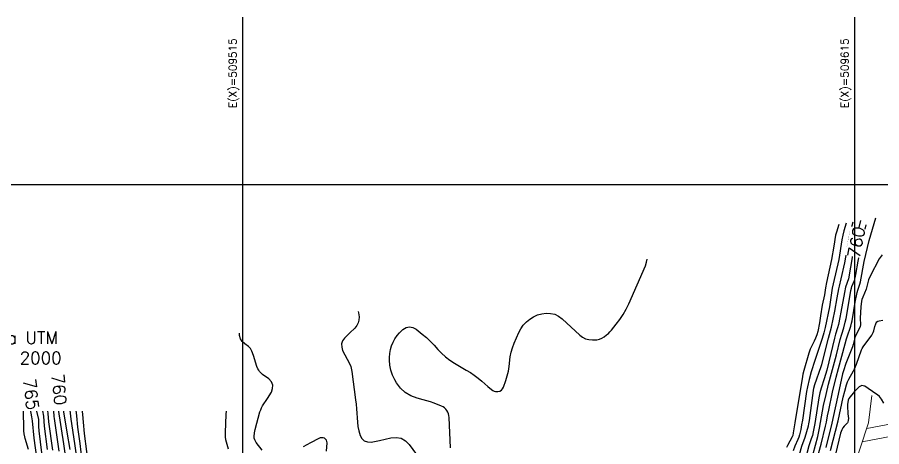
# Model space of a CAD drawing. Header units: centimetres. Extents: x 0 to 1099704, y -139216 to 99734.
# Drawn here: x 973032 to 987108, y 52615 to 59610 of the extents above; entities that cross this region are included whole.
import ezdxf
from ezdxf.enums import TextEntityAlignment as Align

# ---------------------------------------------------------------- set-up
doc = ezdxf.new("R2010")
doc.units = ezdxf.units.CM
doc.header["$LTSCALE"] = 4
doc.linetypes.add('Contínua', pattern=[0])
for name, color, linetype in [('CANEVA', 252, 'Continuous'), ('CURVAS-INTERMEDIARIAS', 39, 'Continuous'), ('CURVAS-MESTRA', 34, 'Continuous')]:
    doc.layers.add(name, color=color, linetype=linetype)
for name, color, linetype, lineweight in [('FOLHA', 7, 'Continuous', 9), ('K-ALINHAMENTO', 10, 'Continuous', 9), ('P-MEIOFIO', 171, 'Continuous', 9)]:
    doc.layers.add(name, color=color, linetype=linetype, lineweight=lineweight)
doc.styles.add('L50', font='ROMANS.SHX', dxfattribs={"height": 1.25})
doc.styles.add('Padrão', font='simplex.shx')
doc.styles.add('ROMANS', font='romans.shx')

msp = doc.modelspace()

# ---------------------------------------------------------------- linework, layer by layer
at = {"layer": 'CANEVA'}
for p, q in [((976702.304, 20423.217), (976702.304, 59609.687)), ((964149.83, 56886.314), (998657.355, 56886.314))]:
    msp.add_line(p, q, dxfattribs=at)
at = {"layer": 'CURVAS-INTERMEDIARIAS'}
for points, elevation in [([(985949.174, 52029.529), (986121.886, 52657.82), (986194.13, 52949.716), (986207.345, 53013.897), (986226.241, 53120.385), (986245.366, 53212.671), (986308.321, 53501.886), (986365.875, 53748.606), (986402.859, 53889.237), (986515.386, 54291.299), (986533.315, 54369.413), (986543.551, 54407.174), (986604.084, 54579.986), (986618.286, 54629.079), (986625.95, 54666.621), (986676.687, 54969.191), (986707.233, 55127.522), (986717.439, 55166.539), (986750.994, 55260.17), (986761.11, 55298.071), (986820.179, 55631.536), (986903.934, 55971.439), (987012.587, 56344.651)], 75941.463), ([(986411.853, 56235.643), (986371.755, 56111.143), (986357.992, 56059.569), (986327.436, 55881.216), (986288.07, 55666.905), (986206.448, 55290.078), (986195.167, 55201.799), (986176.779, 55088.505), (986138.141, 54922.769), (986113.245, 54745.114), (986094.061, 54632.138), (986066.206, 54492.324), (986050.429, 54435.637), (986030.079, 54384.242), (986007.456, 54333.804), (985958.203, 54238.389), (985943.583, 54205.879), (985931.185, 54172.453), (985920.262, 54138.419), (985840.404, 53857.157), (985825.635, 53798.466), (985810.187, 53719.226), (985777.598, 53527.668), (985695.089, 53002.187), (985668.28, 52840.348), (985658.663, 52796.129), (985649.454, 52773.546), (985571.898, 52633.463), (985559.172, 52604.152)], 75443.16), ([(986527.684, 56256.662), (986491.757, 56131.414), (986474.336, 56059.569), (986461.012, 55986.896), (986411.939, 55665.45), (986317.679, 55270.326), (986303.498, 55194.703), (986255.561, 54891.435), (986186.297, 54558.459), (986163.036, 54469.811), (986137.005, 54379.199), (986074.587, 54180.815), (986032.999, 54067.391), (986017.711, 54021.547), (985960.685, 53836.806), (985925.365, 53707.038), (985899.144, 53591.441), (985884.733, 53513.736), (985816.934, 53045.52), (985804.397, 52970.116), (985789.438, 52895.172), (985767.393, 52806.444), (985755.912, 52769.659), (985741.362, 52733.931), (985690.744, 52622.251), (985666.287, 52547.435)], 75542.821), ([(985768.559, 52488.765), (985809.011, 52626.028), (985863.326, 52771.513), (985916.406, 52955.436), (985923.511, 52988.095), (985931.574, 53041.733), (985994.858, 53532.452), (986000.948, 53568.17), (986017.262, 53626.312), (986121.747, 53920.122), (986131.633, 53951.416), (986241.25, 54383.116), (986290.821, 54563.602), (986344.717, 54824.155), (986382.389, 55041.853), (986409.925, 55189.082), (986419.652, 55232.175), (986449.461, 55346.975), (986506.616, 55610.637), (986578.91, 56011.692), (986606.935, 56134.633), (986643.285, 56277.638)], 75642.481), ([(985953.479, 52358.738), (986065.378, 52778.977), (986078.524, 52833.85), (986095.596, 52918.213), (986162.388, 53286.908), (986202.96, 53467.184), (986243.353, 53633.438), (986369.443, 54108.79), (986431.273, 54363.004), (986456.876, 54449.759), (986489.136, 54550.466), (986514.111, 54641.486), (986527.884, 54702.907), (986539.554, 54764.757), (986606.775, 55160.759), (986614.858, 55198.699), (986623.638, 55226.385), (986663.861, 55324.76), (986676.378, 55366.986), (986686.972, 55422.348), (986723.299, 55639.509), (986745.264, 55750.86), (986785.806, 55939.677), (986856.196, 56226.829)], 75841.803), ([(980086.344, 52593.977), (980064.917, 53091.902), (980061.169, 53121.332), (980054.372, 53149.745), (980042.981, 53176.653), (980028.53, 53202.555), (980009.894, 53225.507), (979989.075, 53245.778), (979964.997, 53262.053), (979938.746, 53275.656), (979820.997, 53322.367), (979762.257, 53343.077), (979642.594, 53377.848), (979541.439, 53403.421), (979439.715, 53442.997), (979348.246, 53496.136), (979272.155, 53569.635), (979206.329, 53656.709), (979178.634, 53704.646), (979142.238, 53781.185), (979114.402, 53859.997), (979099.384, 53942.217), (979092.916, 54026.719), (979093.085, 54070.391), (979097.679, 54133.845), (979107.825, 54196.013), (979126.302, 54256.218), (979150.33, 54315.137), (979181.673, 54370.798), (979216.854, 54423.588), (979257.784, 54472.043), (979311.79, 54526.01), (979364.621, 54555.27), (979417.879, 54568.614), (979471.766, 54558.1), (979526.071, 54531.68), (979626.031, 54450.128), (979693.73, 54391.796), (979759.217, 54331.183), (979821.356, 54267.161), (979881.272, 54200.856), (979942.424, 54136.326), (980007.372, 54076.33), (980078.002, 54023.161), (980152.429, 53974.527), (980343.06, 53863.246), (980409.483, 53821.996), (980474.253, 53778.425), (980536.541, 53731.375), (980597.184, 53682.013), (980696.297, 53596.494), (980753.682, 53544.571), (980773.684, 53530.15), (980795.001, 53519.426), (980818.292, 53514.254), (980842.898, 53512.779), (980859.272, 53513.865), (980889.061, 53521.549), (980914.703, 53534.674), (980934.117, 53555.942), (980949.395, 53582.651), (980987.536, 53692.836), (981010.198, 53767.95), (981028.755, 53843.902), (981041.163, 53921.089), (981058.663, 54076.789), (981073.054, 54153.209), (981095.259, 54227.725), (981122.665, 54300.996), (981197.341, 54472.86), (981231.605, 54536.763), (981271.907, 54595.772), (981321.249, 54647.456), (981376.621, 54694.257), (981438.929, 54731.231), (981503.898, 54760.78), (981572.853, 54779.198), (981644.459, 54790.19), (981717.082, 54786.184), (981784.502, 54771.404), (981846.272, 54740.589), (981904.275, 54699.09), (982190.321, 54434.182), (982236.583, 54400.278), (982285.895, 54374.156), (982339.812, 54359.716), (982396.778, 54353.048), (982426.895, 54352.999), (982470.068, 54357.035), (982511.627, 54366.124), (982550.764, 54382.797), (982588.276, 54404.523), (982628.838, 54435.358), (982657.191, 54459.934), (982683.462, 54486.723), (982708.347, 54514.997), (982784.697, 54609.156), (982843.298, 54687.689), (982897.433, 54768.962), (982944.862, 54854.312), (982987.826, 54942.382), (983259.242, 55560.817), (983278.955, 55618.7), (983290.107, 55669.182)], 75343.499), ([(987115.444, 55737.595), (987097.176, 55717.892), (987081.609, 55695.996), (987067.846, 55672.636), (986922.431, 55392.659), (986894.855, 55331.099), (986874.922, 55266.658), (986853.356, 55183.521), (986799.649, 55052.487), (986786.603, 55011.198), (986780.404, 54982.984), (986769.003, 54891.744), (986761.379, 54800.176), (986759.346, 54708.309), (986760.123, 54599.37), (986756.117, 54572.451), (986673.01, 54392.365), (986663.821, 54364.659), (986641.557, 54279.578), (986629.847, 54242.315), (986524.186, 53969.295), (986483.435, 53850.17), (986470.41, 53799.274), (986414.031, 53547.86), (986297.06, 53000.324), (986196.044, 52600.256)], 76041.124), ([(978582.588, 54814.971), (978590.347, 54793.678), (978597.054, 54729.656), (978594.901, 54678.142), (978584.028, 54629.956), (978560.05, 54586.763), (978527.351, 54546.898), (978447.353, 54471.993), (978358.934, 54383.744), (978328.937, 54337.063), (978311.984, 54288.508), (978314.585, 54237.143), (978330.212, 54183.904), (978406.323, 54040.443), (978441.802, 53968.199), (978462.253, 53918.707), (978470.375, 53893.363), (978476.375, 53867.422), (978480.959, 53841.101), (978541.642, 53380.151), (978550.074, 53307.328), (978556.99, 53234.387), (978569.727, 53014.246), (978578.607, 52943.029), (978593.396, 52872.798), (978613.568, 52798.6), (978644.133, 52747.554), (978682.921, 52710.032), (978734.067, 52692.801), (978793.445, 52689.093), (978930.758, 52715.812), (979117.342, 52760.929), (979203.589, 52766.191), (979283.188, 52753.025), (979352.781, 52712.224), (979415.717, 52653.016), (979575.204, 52430.384)], 75343.499), ([(986275.603, 52551.113), (986397.946, 53035.663), (986480.525, 53419.786), (986506.058, 53518.699), (986536.096, 53624.887), (986553.646, 53671.568), (986575.023, 53716.774), (986647.676, 53848.556), (986665.894, 53885.161), (986696.908, 53960.883), (986781.371, 54192.714), (986792.104, 54216.782), (986805.997, 54239.166), (986944.675, 54431.94), (986971.195, 54476.189), (986980.423, 54500.038), (986998.193, 54574.265), (987009.853, 54615.764), (987018.773, 54633.354), (987030.463, 54647.785), (987046.289, 54657.512), (987064.876, 54664.079), (987127.473, 54673.906)], 76140.785), ([(977017.571, 52560.142), (976924.438, 52680.672), (976909.738, 52704.182), (976898.367, 52728.858), (976892.008, 52755.258), (976888.989, 52782.824), (976892.407, 52839.332), (976903.738, 52894.783), (976984.404, 53183.759), (976995.675, 53217.375), (977009.12, 53249.954), (977025.833, 53280.988), (977104.824, 53399.664), (977170.64, 53502.414), (977190.343, 53561.952), (977192.954, 53618.24), (977169.932, 53669.685), (977129.829, 53717.891), (977027.786, 53793.144), (976993.304, 53825.056), (976977.388, 53842.437), (976963.365, 53861.163), (976951.037, 53880.806), (976933.178, 53923.79), (976879.7, 54101.684), (976853.739, 54170.879), (976842.477, 54192.296), (976829.192, 54212.108), (976812.878, 54229.509), (976794.53, 54245.285), (976735.531, 54288.159), (976695.856, 54328.442), (976666.556, 54373.349), (976652.823, 54425.173), (976650.49, 54464.379)], 75343.499), ([(975330.596, 54224.876), (975507.741, 54158.61), (975645.123, 54099.083), (975845.92, 54006.369), (975926.027, 53965.269), (976003.463, 53920.013), (976076.903, 53868.508), (976147.662, 53812.837), (976431.586, 53569.775), (976456.481, 53542.817), (976474.43, 53510.816), (976479.782, 53493.375), (976482.851, 53475.765), (976482.532, 53457.886), (976479.941, 53439.827), (976450.093, 53310.468), (976440.446, 53254.757), (976434.067, 53198.569), (976429.852, 53142.071), (976416.477, 52846.617), (976416.487, 52807.759), (976418.829, 52769.151), (976424.649, 52730.911), (976432.812, 52692.92), (976453.272, 52617.507), (976465.979, 52582.127)], 75343.499), ([(973795.972, 53946.408), (973802.377, 53875.903), (973835.584, 53667.741), (973852.028, 53550.8), (973904.3, 53065.96), (973966.139, 52667.855), (973987.367, 52515.205)], 75642.481), ([(974091.034, 52386.125), (974056.91, 52664.616), (974017.714, 52935.724), (974000.303, 53119.478), (973943.636, 53626.94), (973912.92, 53803.679), (973905.695, 53854.506), (973895.339, 53964.439)], 75542.821), ([(974201.149, 52243.729), (974124.66, 52828.748), (974112.91, 53013.24), (974100.083, 53140.556), (974051.21, 53547.83), (974034.098, 53667.821), (974018.033, 53746.723), (974009.262, 53802.064), (973992.444, 53982.059)], 75443.16), ([(973215.943, 52571.583), (973160.223, 52750.424), (973154.074, 52774.811), (973145.204, 52824.343), (973139.882, 52874.472), (973137.351, 52924.811), (973135.148, 53179.354), (973132.856, 53228.407), (973092.055, 53581.814), (973082.936, 53678.774), (973076.189, 53731.285), (973070.05, 53763.844), (973061.579, 53795.636), (973055.199, 53811.99)], 76439.767), ([(973171.286, 53833.055), (973173.976, 53816.455), (973180.554, 53757.984), (973192.483, 53566.267), (973201.463, 53485.462), (973229.497, 53283.161), (973263.681, 53099.775), (973273.557, 53035.673), (973302.15, 52753.025), (973397.226, 52047.178)], 76340.106), ([(973340.03, 53863.675), (973347.206, 53817.402), (973375.689, 53594.63), (973390.21, 53460.607), (973400.126, 53391.123), (973411.517, 53330.46), (973441.904, 53196.496), (973458.836, 53109.791), (973469.211, 52950.782), (973518.653, 52570.208)], 76140.785), ([(973611.417, 52556.046), (973548.451, 53020.894), (973537.588, 53153.652), (973530.323, 53198.738), (973488.974, 53409.281), (973424.874, 53879.07)], 76041.124), ([(973508.421, 53894.23), (973583.96, 53397.033), (973622.798, 53200.741), (973628.26, 53105.914), (973631.459, 53075.428), (973708.148, 52541.535)], 75941.463), ([(973663.011, 53488.581), (973697.574, 53220.813), (973785.464, 52663.45), (973807.18, 52512.156)], 75841.803), ([(978065.573, 52541.705), (978075.988, 52679.167), (978073.367, 52701.74), (978066.291, 52721.732), (978052.508, 52737.847), (978034.26, 52751.391), (978011.557, 52758.477), (977988.924, 52761.297), (977966.411, 52757.71), (977943.957, 52749.846), (977808.419, 52678.31), (977689.972, 52611.886)], 75343.499)]:
    msp.add_lwpolyline(points, dxfattribs=dict(at, elevation=elevation))
at = {"layer": 'CURVAS-MESTRA'}
for points, elevation in [([(986760.019, 56298.82), (986707.094, 56079.491), (986676.697, 55942.677), (986634.282, 55726.752), (986565.217, 55351.509), (986520.648, 55213.828), (986500.158, 55127.861), (986444.159, 54808.179), (986426.449, 54719.65), (986401.743, 54607.841), (986387.083, 54549.868), (986356.258, 54447.945), (986338.499, 54380.485), (986247.568, 53996.293), (986213.733, 53863.216), (986170.082, 53717.771), (986120.102, 53569.257), (986099.472, 53490.814), (986084.204, 53411.165), (986018.618, 52992.092), (985993.075, 52858.088), (985979.022, 52799.597), (985961.841, 52741.943), (985923.362, 52627.294), (985861.632, 52401.243)], 75742.142), ([(973891.822, 52566.69), (973845.998, 52850.354), (973789.57, 53182.643), (973752.347, 53538.123), (973695.395, 53928.158)], 75742.142), ([(973431.509, 52515.315), (973388.665, 52871.981), (973383.852, 52942.231), (973380.334, 53065.88), (973330.673, 53273.005), (973311.169, 53373.015), (973299.17, 53452.524), (973290.25, 53524.559), (973275.082, 53699.055), (973264.707, 53788.331), (973254.412, 53848.138)], 76240.446), ([(987141.196, 53324.719), (987106.295, 53387.366), (987089.711, 53410.896), (987070.148, 53432.004), (987040.957, 53457.577), (987013.59, 53477.489), (986831.749, 53598.308), (986808.219, 53607.427), (986785.218, 53610.247), (986763.013, 53603.62), (986741.347, 53590.684), (986717.857, 53567.971), (986666.751, 53512.39), (986571.854, 53399.136), (986562.476, 53375.078), (986555.57, 53334.247), (986552.839, 53308.365), (986552.52, 53282.334), (986557.065, 53148.519), (986565.047, 53073.036), (986562.576, 53048.031), (986556.008, 53014.625), (986551.493, 53002.526), (986547.786, 52997.314), (986496.999, 52947.882), (986473.908, 52920.077), (986456.846, 52888.215), (986438.917, 52836.342), (986353.757, 52490.728)], 76240.446)]:
    msp.add_lwpolyline(points, dxfattribs=dict(at, elevation=elevation))
at = {"layer": 'K-ALINHAMENTO'}
for points in [[(986863.333, 52911.592), (991140.535, 53725.719), (991047.36, 54215.234)], [(986329.103, 51288.157), (986890.994, 53001.162), (986949.302, 53450.623)]]:
    msp.add_lwpolyline(points, dxfattribs=at)
at = {"layer": 'P-MEIOFIO'}
msp.add_lwpolyline([(986790.513, 52694.832), (991226.756, 53539.23, 0.414213562), (991345.658, 53714.037), (991243.166, 54252.504)], format="xyb", dxfattribs=at)

# ---------------------------------------------------------------- texts
at = {"layer": 'CANEVA', "color": 2, "style": 'L50'}
for s, p in [('E(X)=509515', (976602.644, 59266.408)), ('E(X)=509615', (986568.716, 59266.408))]:
    msp.add_text(s, height=124.57589, rotation=90, dxfattribs=at).set_placement(p, align=Align.RIGHT)

# ---------------------------------------------------------------- next in the draw order: texts
at = {"layer": 'CURVAS-MESTRA', "linetype": 'Contínua', "char_height": 199.3214, "width": 392.4973, "attachment_point": 2, "style": 'Padrão', "bg_fill": 3, "box_fill_scale": 1.2, "bg_fill_color": 256, "bg_fill_true_color": 13158600, "bg_fill_transparency": 0}
for s, insert, rotation in [('760', (986598.904, 55962.461, 74608.31), 78.886505), ('760', (973812.032, 53557.92, 74608.322), 275.9778154), ('765', (973357.499, 53479.654, 75106.615), 277.0586648)]:
    msp.add_mtext(s, dxfattribs=dict(at, insert=insert, rotation=rotation))

# ---------------------------------------------------------------- next in the draw order: linework, layer by layer
at = {"layer": 'CANEVA'}
msp.add_line((986668.376, 20423.217), (986668.376, 59609.687), dxfattribs=at)

# ---------------------------------------------------------------- next in the draw order: texts
at = {"layer": 'FOLHA', "color": 2, "lineweight": 13, "insert": (966012.472, 54489.892), "char_height": 199.32143, "width": 10469.40687, "attachment_point": 1, "style": 'ROMANS', "bg_fill": 2}
msp.add_mtext('\\pxqc;Projeção Cartográfica: Sistema UTM\\PSistema de Referência: SIRGAS 2000\\PFuso: 23S\\PMeridiano Central: -45°', dxfattribs=at)

doc.saveas('drawing.dxf')
